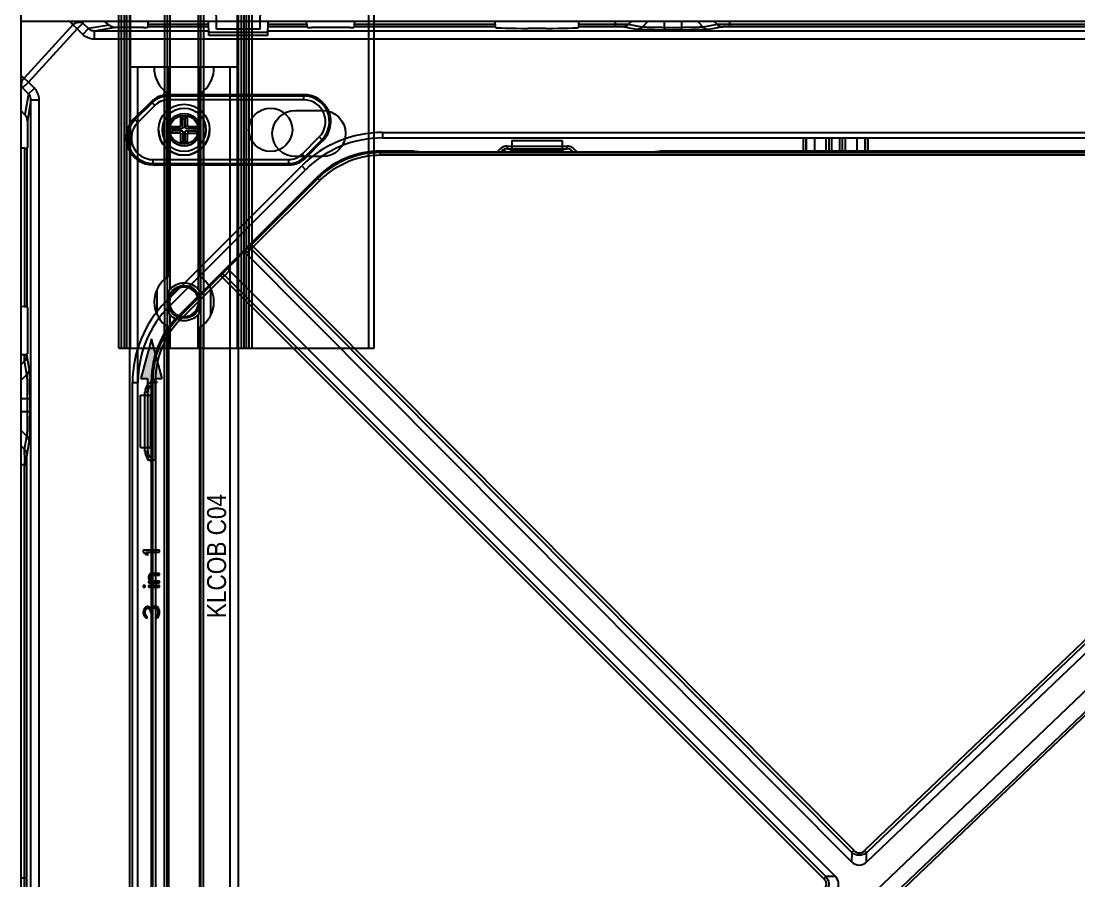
# Model space of a CAD drawing. Header units: millimetres. Extents: x 7531 to 19147, y 2539 to 6525.
# Drawn here: x 14423.5 to 14618.2, y 4604.7 to 4763 of the extents above; entities that cross this region are included whole.
import ezdxf

# ---------------------------------------------------------------- set-up
doc = ezdxf.new("R2010")
doc.units = ezdxf.units.MM
doc.layers.add('02___PRT_ALL_AXES', color=7, linetype='Continuous')
doc.layers.add('1轮廓线', color=7, linetype='Continuous', lineweight=25)
doc.styles.get("Standard").update_dxf_attribs({"font": 'arial.ttf'})

# ---------------------------------------------------------------- blocks, each defined once
blk = doc.blocks.new('DASFASFASEFWE')
at = {"color": 7, "linetype": 'Continuous'}
for p, q in [((-76.28, 3535.07), (-76.28, 3533.19)), ((-76.28, 3535.07), (-67.01, 3535.07)), ((-67.01, 3535.07), (-67.01, 3533.19)), ((-100.52, 3533.07), (-100.52, 3532.31)), ((-95.06, 3533.07), (-100.52, 3533.07)), ((-100.52, 3532.81), (122.71, 3532.81)), ((122.71, 3532.31), (-100.52, 3532.31)), ((-94.21, 3533.01), (-94.26, 3533.03)), ((-93.41, 3532.97), (-77.56, 3532.97)), ((-76.28, 3533.19), (-76.57, 3533.02)), ((-76.28, 3533.19), (-67.01, 3533.19)), ((-67.01, 3533.19), (-66.73, 3533.02)), ((-65.73, 3532.97), (-49.88, 3532.97)), ((-49.06, 3533.01), (-49.06, 3533.03)), ((164.94, 3533.07), (-48.24, 3533.07)), ((122.71, 3532.31), (-11.33, 3404.27)), ((125.91, 3532.88), (-10.95, 3402.14)), ((123.3, 3532.11), (-10.95, 3403.87)), ((129.9, 3529.77), (-12.06, 3394.16)), ((-112.19, 3528.24), (-137.81, 3502.61)), ((-124.25, 3515.81), (-112, 3528.05)), ((-123.9, 3515.45), (-111.65, 3527.7)), ((-111.65, 3527.7), (-112.19, 3528.24)), ((-5.74, 3396.34), (131.83, 3527.76)), ((-5.43, 3396.02), (132.13, 3527.43)), ((-13.27, 3404.29), (-124.25, 3515.81)), ((-128.66, 3511.47), (-125.56, 3514.57)), ((-124.46, 3515.6), (-125.56, 3514.57)), ((-13.71, 3402.18), (-125.56, 3514.57)), ((-125.2, 3514.21), (-124.29, 3515.06)), ((-13.66, 3403.9), (-124.29, 3515.06)), ((-137.63, 3502.43), (-129.9, 3510.16)), ((-129.9, 3510.16), (-18.82, 3399.08)), ((-128.66, 3511.47), (-129.7, 3510.36)), ((-128.3, 3511.11), (-129.16, 3510.2)), ((-129.16, 3510.2), (-18.43, 3399.47)), ((-128.66, 3511.47), (-16.66, 3399.47)), ((-137.28, 3502.07), (-129.54, 3509.8)), ((-137.81, 3502.61), (-137.28, 3502.07)), ((-142.65, 3488.32), (-142.65, 3490.95)), ((-141.88, 3490.95), (-142.65, 3490.95)), ((-142.38, 3285.7), (-142.38, 3490.95)), ((-141.88, 3490.95), (-141.88, 3285.7)), ((-144.65, 3478.52), (-144.65, 3488.13)), ((-144.65, 3488.13), (-142.76, 3488.13)), ((-142.76, 3488.13), (-142.65, 3488.32)), ((-142.76, 3478.52), (-142.76, 3488.13)), ((-144.65, 3478.52), (-142.76, 3478.52)), ((-142.65, 3478.32), (-142.76, 3478.52)), ((-142.65, 3298.32), (-142.65, 3478.32)), ((-13.66, 3403.9), (-13.71, 3402.18)), ((-13.66, 3403.9), (-13.27, 3404.29)), ((-11.33, 3404.27), (-10.95, 3403.87)), ((-10.95, 3402.14), (-10.95, 3403.87)), ((-18.82, 3399.08), (-18.43, 3399.47)), ((-16.66, 3399.47), (-18.43, 3399.47))]:
    blk.add_line(p, q, dxfattribs=at)
for centre, radius, start, end in [((-100.52, 3516.57), 16.5, 90, 135), ((-100.52, 3516.57), 16.24, 90, 135), ((-100.5, 3516.58), 15.73, 98.7741, 112.058), ((-100.54, 3516.61), 15.7, 89.9391, 98.6629), ((-100.53, 3516.61), 15.7, 122.8137, 131.6157), ((-99.71, 3515.67), 16.95, 131.5688, 134.7692), ((-145.84, 3537.4), 31.04, 313.9644, 314.9885), ((-151.48, 3531.78), 31.05, 314.9427, 315.9664), ((-126.15, 3490.95), 16.5, 135, 180), ((-126.15, 3490.95), 16.24, 135, 180), ((-126.15, 3490.95), 15.74, 135, 180), ((-12.31, 3403.61), 2, 225.6781, 312.8736), ((-18.1, 3398.08), 2, 314.5414, 44.1483)]:
    blk.add_arc(centre, radius, start, end, dxfattribs=at)
for centre, start_param, end_param in [((-77.56, 3533.02), -1.570796, -0.087266), ((-65.73, 3533.02), -3.054326, -1.570796)]:
    blk.add_ellipse(centre, major_axis=(1, 0), ratio=0.052408, start_param=start_param, end_param=end_param, dxfattribs=at)
for points, knots in [([(-94.26, 3533.03), (-94.26, 3533.04), (-94.27, 3533.04), (-94.29, 3533.04), (-94.31, 3533.05), (-94.35, 3533.05), (-94.42, 3533.06), (-94.52, 3533.06), (-94.64, 3533.07), (-94.77, 3533.07), (-94.91, 3533.07), (-95.01, 3533.07), (-95.06, 3533.07)], [0, 0, 0, 0, 0.013233, 0.034581, 0.063978, 0.101221, 0.198262, 0.32283, 0.470646, 0.637144, 0.816056, 1, 1, 1, 1]), ([(-93.41, 3532.97), (-93.46, 3532.97), (-93.56, 3532.97), (-93.7, 3532.97), (-93.83, 3532.97), (-93.95, 3532.98), (-94.05, 3532.98), (-94.12, 3532.99), (-94.16, 3532.99), (-94.18, 3533), (-94.2, 3533), (-94.21, 3533), (-94.21, 3533.01)], [0, 0, 0, 0, 0.183944, 0.362856, 0.529354, 0.67717, 0.801738, 0.898779, 0.936022, 0.965419, 0.986767, 1, 1, 1, 1]), ([(-49.08, 3533.01), (-49.09, 3533), (-49.1, 3533), (-49.11, 3533), (-49.14, 3532.99), (-49.18, 3532.99), (-49.25, 3532.98), (-49.35, 3532.98), (-49.46, 3532.97), (-49.59, 3532.97), (-49.73, 3532.97), (-49.83, 3532.97), (-49.88, 3532.97)], [0, 0, 0, 0, 0.013233, 0.034581, 0.063978, 0.101221, 0.198262, 0.32283, 0.470646, 0.637144, 0.816056, 1, 1, 1, 1]), ([(-48.24, 3533.07), (-48.29, 3533.07), (-48.38, 3533.07), (-48.53, 3533.07), (-48.66, 3533.07), (-48.77, 3533.06), (-48.87, 3533.06), (-48.94, 3533.05), (-48.98, 3533.05), (-49.01, 3533.04), (-49.02, 3533.04), (-49.03, 3533.04), (-49.04, 3533.03)], [0, 0, 0, 0, 0.183944, 0.362856, 0.529354, 0.67717, 0.801738, 0.898779, 0.936022, 0.965419, 0.986767, 1, 1, 1, 1]), ([(-109.04, 3529.81), (-108.83, 3529.94), (-108.3, 3530.26), (-107.43, 3530.72), (-106.75, 3531.02), (-106.41, 3531.16)], [0, 0, 0, 0, 0.250016, 0.625009, 1, 1, 1, 1]), ([(-124.25, 3515.81), (-124.27, 3515.79), (-124.34, 3515.72), (-124.41, 3515.65), (-124.46, 3515.6)], [0, 0, 0, 0, 0.266382, 1, 1, 1, 1]), ([(-124.45, 3515.61), (-124.46, 3515.6), (-124.48, 3515.57), (-124.49, 3515.51), (-124.49, 3515.44), (-124.47, 3515.34), (-124.41, 3515.21), (-124.33, 3515.11), (-124.29, 3515.06)], [0, 0, 0, 0, 0.088133, 0.185141, 0.294006, 0.415867, 0.694274, 1, 1, 1, 1]), ([(-129.7, 3510.36), (-129.72, 3510.34), (-129.78, 3510.27), (-129.85, 3510.21), (-129.9, 3510.16)], [0, 0, 0, 0, 0.230584, 1, 1, 1, 1]), ([(-129.7, 3510.36), (-129.68, 3510.38), (-129.62, 3510.4), (-129.53, 3510.4), (-129.46, 3510.39), (-129.38, 3510.35), (-129.27, 3510.3), (-129.2, 3510.24), (-129.16, 3510.2)], [0, 0, 0, 0, 0.178318, 0.288924, 0.414114, 0.553562, 0.702575, 1, 1, 1, 1]), ([(-10.95, 3403.87), (-11.04, 3403.8), (-11.25, 3403.66), (-11.59, 3403.51), (-11.94, 3403.41), (-12.31, 3403.39), (-12.68, 3403.42), (-13.03, 3403.53), (-13.37, 3403.69), (-13.57, 3403.83), (-13.66, 3403.9)], [0, 0, 0, 0, 0.124642, 0.249822, 0.374754, 0.499929, 0.625324, 0.750512, 0.875528, 1, 1, 1, 1]), ([(-13.27, 3404.29), (-13.21, 3404.23), (-13.07, 3404.11), (-12.76, 3403.9), (-12.4, 3403.8), (-12.03, 3403.85), (-11.68, 3403.97), (-11.46, 3404.14), (-11.33, 3404.27)], [0, 0, 0, 0, 0.125159, 0.250372, 0.499699, 0.624886, 0.750502, 1, 1, 1, 1]), ([(-18.84, 3397.09), (-18.7, 3397.22), (-18.46, 3397.52), (-18.32, 3397.99), (-18.37, 3398.36), (-18.5, 3398.72), (-18.68, 3398.94), (-18.82, 3399.08)], [0, 0, 0, 0, 0.24974, 0.49918, 0.62445, 0.750299, 1, 1, 1, 1]), ([(-18.43, 3399.47), (-18.27, 3399.27), (-18.08, 3398.94), (-17.94, 3398.45), (-17.91, 3398.08), (-17.95, 3397.7), (-18.1, 3397.22), (-18.3, 3396.89), (-18.46, 3396.69)], [0, 0, 0, 0, 0.249436, 0.374674, 0.499993, 0.625311, 0.75055, 1, 1, 1, 1])]:
    blk.add_open_spline(points, degree=3, knots=knots, dxfattribs=at)
blk = doc.blocks.new('32332232')
at = {"color": 7, "linetype": 'Continuous'}
for p, q in [((3526.86, 1655.2), (3526.86, 1992.7)), ((3526.86, 1992.7), (4126.86, 1992.7)), ((3536.39, 1992), (3535.83, 1992.7)), ((3538.22, 1992.34), (3537.94, 1992.7)), ((3542.33, 1992.58), (3542.21, 1992.7)), ((3543.06, 1991.98), (3542.33, 1992.58)), ((3550.26, 1992.09), (3550.28, 1992.7)), ((3561.42, 1990.06), (3561.36, 1992.7)), ((3572.29, 1990.06), (3572.36, 1992.7)), ((3579.45, 1992.09), (3579.43, 1992.7)), ((3588.26, 1992.09), (3588.28, 1992.7)), ((3614.15, 1992.09), (3614.14, 1992.7)), ((3629.56, 1992.09), (3629.57, 1992.7)), ((3636.34, 1991.65), (3636.34, 1992.7)), ((3638.67, 1992.06), (3639.29, 1992.7)), ((3642.3, 1992.7), (3641.23, 1991.62)), ((3645.25, 1992.7), (3645.25, 1991.06)), ((3648.46, 1992.7), (3648.46, 1991.06)), ((3651.41, 1992.7), (3652.48, 1991.62)), ((3655.04, 1992.06), (3654.42, 1992.7)), ((3657.37, 1991.65), (3657.37, 1992.7)), ((3536.39, 1992), (3527.41, 1982.18)), ((3537.17, 1991.28), (3528.19, 1981.46)), ((3537.17, 1991.28), (3536.39, 1992)), ((3537.17, 1991.28), (3538.22, 1992.34)), ((3538.21, 1990.25), (3537.17, 1991.28)), ((3538.21, 1990.25), (3539.26, 1991.32)), ((3539.26, 1991.32), (3538.22, 1992.34)), ((3543.06, 1991.98), (3539.26, 1991.32)), ((3544.17, 1991.55), (3540.35, 1990.88)), ((3540.35, 1989.38), (3540.35, 1990.88)), ((3561.4, 1990.88), (3540.35, 1990.88)), ((3548.35, 1991.55), (3544.17, 1991.55)), ((3549.38, 1991.53), (3548.36, 1991.55)), ((3549.38, 1991.53), (3550.11, 1991.53)), ((3550.23, 1991.65), (3550.11, 1991.53)), ((3561.38, 1991.65), (3550.23, 1991.65)), ((3561.37, 1992.09), (3550.26, 1992.09)), ((3561.41, 1990.68), (3572.3, 1990.68)), ((3824.55, 1990.88), (3572.31, 1990.88)), ((3579.48, 1991.65), (3572.33, 1991.65)), ((3579.45, 1992.09), (3572.34, 1992.09)), ((3579.61, 1991.53), (3579.48, 1991.65)), ((3579.61, 1991.53), (3580.33, 1991.53)), ((3581.36, 1991.55), (3580.33, 1991.53)), ((3586.35, 1991.55), (3581.36, 1991.55)), ((3587.38, 1991.53), (3586.36, 1991.55)), ((3587.38, 1991.53), (3588.11, 1991.53)), ((3588.23, 1991.65), (3588.11, 1991.53)), ((3614.17, 1991.65), (3588.23, 1991.65)), ((3614.15, 1992.09), (3588.26, 1992.09)), ((3614.17, 1991.65), (3614.25, 1991.52)), ((3623.46, 1991.37), (3620.25, 1991.37)), ((3629.54, 1991.65), (3629.46, 1991.52)), ((3636.34, 1991.65), (3629.54, 1991.65)), ((3636.34, 1992.09), (3629.56, 1992.09)), ((3637.68, 1992.09), (3636.34, 1992.09)), ((3640.19, 1991.18), (3637.62, 1991.63)), ((3638.5, 1992.07), (3638.02, 1992.08)), ((3638.67, 1992.06), (3638.5, 1992.07)), ((3641.23, 1991.62), (3638.67, 1992.06)), ((3648.46, 1991.5), (3645.25, 1991.5)), ((3648.46, 1991.06), (3645.25, 1991.06)), ((3655.04, 1992.06), (3652.48, 1991.62)), ((3656.09, 1991.63), (3653.52, 1991.18)), ((3803.45, 1992.09), (3657.37, 1992.09)), ((3803.48, 1991.65), (3657.37, 1991.65)), ((3824.55, 1989.38), (3540.35, 1989.38)), ((3572.29, 1990.06), (3561.42, 1990.06)), ((3527.41, 1982.18), (3526.86, 1982.62)), ((3527.13, 1980.42), (3528.19, 1981.46)), ((3528.19, 1981.46), (3527.41, 1982.18)), ((3529.3, 1980.34), (3528.19, 1981.46)), ((3527.13, 1980.42), (3526.86, 1980.63)), ((3528.24, 1979.29), (3527.13, 1980.42)), ((3528.24, 1979.29), (3527.56, 1975.45)), ((3528.24, 1979.29), (3529.3, 1980.34)), ((3553.94, 1978.2), (3553.94, 1979.16)), ((3578.92, 1979.16), (3553.94, 1979.16)), ((3578.92, 1978.2), (3578.92, 1979.16)), ((3528.67, 1978.2), (3528, 1974.38)), ((3528.67, 1825.92), (3528.67, 1978.2)), ((3528.67, 1978.2), (3530.17, 1978.2)), ((3530.17, 1825.92), (3530.17, 1978.2)), ((3550.78, 1977.86), (3547.64, 1974.71)), ((3550.96, 1977.67), (3547.82, 1974.53)), ((3551.47, 1977.17), (3548.32, 1974.03)), ((3551.47, 1977.17), (3550.78, 1977.86)), ((3578.92, 1978.91), (3553.94, 1978.91)), ((3578.92, 1978.2), (3553.94, 1978.2)), ((3527.56, 1975.45), (3526.86, 1976.17)), ((3528, 1974.38), (3528, 1971.2)), ((3548.32, 1974.03), (3547.64, 1974.71)), ((3528, 1971.2), (3528.03, 1970.17)), ((3578.6, 1968.22), (3581.75, 1971.37)), ((3582.43, 1970.69), (3581.75, 1971.37)), ((3593.4, 1972.2), (3593.4, 1971.2)), ((3593.4, 1972.2), (4060.31, 1972.2)), ((3593.4, 1971.2), (4060.31, 1971.2)), ((3670.87, 1971.2), (3670.87, 1968.54)), ((3671.37, 1971.2), (3671.37, 1968.54)), ((3671.46, 1968.54), (3671.46, 1971.2)), ((3672.96, 1971.2), (3672.96, 1968.54)), ((3675.04, 1971.2), (3675.04, 1968.54)), ((3675.59, 1971.2), (3675.59, 1968.54)), ((3676.09, 1971.2), (3676.09, 1968.54)), ((3677.62, 1968.54), (3677.62, 1971.2)), ((3678.12, 1968.54), (3678.12, 1971.2)), ((3678.68, 1968.54), (3678.68, 1971.2)), ((3680.75, 1971.2), (3680.75, 1968.54)), ((3682.25, 1971.2), (3682.25, 1968.54)), ((3682.34, 1968.54), (3682.34, 1971.2)), ((3682.84, 1968.54), (3682.84, 1971.2)), ((3527.46, 1969.29), (3526.86, 1969.28)), ((3527.46, 1969.29), (3527.46, 1940.1)), ((3528.03, 1969.45), (3527.9, 1969.32)), ((3527.9, 1969.32), (3527.9, 1940.07)), ((3528.03, 1970.17), (3528.03, 1969.45)), ((3579.11, 1967.72), (3582.25, 1970.87)), ((3579.29, 1967.54), (3582.43, 1970.69)), ((3616.36, 1969.69), (3616.36, 1969.2)), ((3616.36, 1969.69), (3627.36, 1969.69)), ((3616.36, 1969.2), (3627.36, 1969.2)), ((3627.36, 1969.69), (3627.36, 1969.2)), ((3579.29, 1967.54), (3578.6, 1968.22)), ((3616.03, 1968.75), (3615.29, 1968.75)), ((3616.03, 1968.75), (3616.03, 1968.54)), ((3551.15, 1966.23), (3551.15, 1967.2)), ((3551.15, 1967.2), (3576.13, 1967.2)), ((3551.15, 1966.49), (3576.13, 1966.49)), ((3551.15, 1966.23), (3576.13, 1966.23)), ((3553.51, 1941), (3578.55, 1966.05)), ((3554.21, 1940.3), (3579.25, 1965.34)), ((3576.13, 1966.23), (3576.13, 1967.2)), ((3578.55, 1966.05), (3579.25, 1965.34)), ((3527.46, 1940.1), (3526.86, 1940.12)), ((3527.9, 1940.07), (3528.03, 1939.95)), ((3553.51, 1941), (3554.21, 1940.3)), ((3528.03, 1939.22), (3528, 1938.2)), ((3528, 1938.2), (3528, 1933.2)), ((3528.03, 1939.95), (3528.03, 1939.22)), ((3528, 1933.2), (3528.03, 1932.17)), ((3526.86, 1931.29), (3527.47, 1931.3)), ((3528.03, 1931.45), (3527.92, 1931.34)), ((3528.36, 1928.68), (3527.94, 1931.12)), ((3528.03, 1932.17), (3528.03, 1931.45)), ((3527.5, 1930.07), (3526.86, 1929.44)), ((3527.5, 1930.07), (3527.49, 1930.22)), ((3527.93, 1927.63), (3527.5, 1930.07)), ((3526.86, 1926.58), (3527.93, 1927.63)), ((3547.36, 1721.74), (3547.36, 1926.16)), ((3547.36, 1926.16), (3548.36, 1926.16)), ((3548.36, 1721.74), (3548.36, 1926.16)), ((3549.66, 1913.45), (3549.66, 1924.45)), ((3549.66, 1924.45), (3550.16, 1924.45)), ((3550.16, 1913.45), (3550.16, 1924.45)), ((3551.97, 1926.16), (3550.86, 1926.16)), ((3528.49, 1923.13), (3526.86, 1923.13)), ((3528.05, 1920.76), (3528.05, 1923.13)), ((3528.49, 1920.76), (3528.49, 1923.13)), ((3528.49, 1920.76), (3526.86, 1920.76)), ((3526.86, 1917.32), (3527.93, 1916.26)), ((3527.5, 1913.82), (3527.93, 1916.26)), ((3527.94, 1912.78), (3528.36, 1915.22)), ((3527.5, 1913.82), (3526.86, 1914.46)), ((3549.66, 1913.45), (3550.16, 1913.45)), ((3527.9, 1911.01), (3526.86, 1911.01)), ((3527.46, 1834.88), (3527.46, 1911.01)), ((3527.9, 1834.88), (3527.9, 1911.01)), ((3527.9, 1834.88), (3526.86, 1834.88)), ((3527.47, 1833.22), (3527.46, 1834.88)), ((3562.86, 1653.7), (3562.77, 1658.51)), ((3570.86, 1653.7), (3570.94, 1658.51)), ((3570.86, 1653.7), (3562.86, 1653.7))]:
    blk.add_line(p, q, dxfattribs=at)
at = {"color": 6, "linetype": 'Continuous'}
for radius in [4, 3, 2.63]:
    blk.add_circle((3556.86, 1972.7), radius, dxfattribs=at)
at = {"color": 7, "linetype": 'Continuous'}
blk.add_circle((3572.8, 1972.7), 4, dxfattribs=at)
for centre, radius, start, end in [((3537.83, 1990.45), 2.12, 127.8496, 132.9341), ((3636.99, 1922.69), 69.4, 89.1517, 89.4306), ((3637.6, 1993.12), 1.5, 305.2639, 310.202), ((3637.61, 1993.12), 1.49, 310.1986, 315.1715), ((3656.1, 1993.12), 1.49, 224.8285, 229.8014), ((3656.11, 1993.12), 1.5, 229.798, 234.7361), ((3656.8, 1915.83), 76.26, 90.5915, 90.7607), ((3657.21, 1872.74), 119.35, 90.2589, 90.5754), ((3657.36, 1839.32), 152.77, 89.997, 90.261), ((3529, 1980.82), 2.1, 139.6253, 146.1693), ((3553.94, 1974.7), 4.47, 90, 135), ((3578.92, 1974.2), 4.97, 315, 90), ((3553.94, 1974.7), 4.21, 90, 135), ((3553.94, 1974.7), 3.5, 90, 135), ((3578.92, 1974.2), 4.71, 315, 90), ((3578.92, 1974.2), 4, 315, 90), ((3551.15, 1971.2), 4.97, 135, 270), ((3551.15, 1971.2), 4.71, 135, 270), ((3551.15, 1971.2), 4, 135, 270), ((3593.4, 1951.2), 21, 90, 135), ((3593.4, 1951.2), 20, 90, 135), ((3616.36, 1967.7), 1.99, 90, 154.9348), ((3616.36, 1967.7), 1.5, 90, 145.7348), ((3627.36, 1967.7), 1.99, 25.0651, 90), ((3627.36, 1967.7), 1.5, 34.2651, 90), ((3576.13, 1970.7), 3.5, 270, 315), ((3576.13, 1970.7), 4.21, 270, 315), ((3576.13, 1970.7), 4.47, 270, 315), ((3568.36, 1926.16), 21, 135, 180), ((3568.36, 1926.16), 20, 135, 180), ((3527.1, 1943.44), 12.14, 271.7301, 272.4354), ((3614.65, 1932.27), 87.19, 180.6343, 180.7935), ((3526.46, 1931.12), 1.47, 339.7115, 344.7298), ((3526.46, 1931.12), 1.48, 344.7516, 359.7286), ((3526.45, 1931.13), 1.49, 314.8285, 319.8014), ((3551.66, 1924.45), 1.99, 113.5785, 180), ((3551.66, 1924.45), 1.5, 122.2987, 180), ((3615.21, 1911.62), 87.74, 179.2064, 179.3606), ((3551.66, 1913.45), 1.99, 180, 247.4975), ((3551.66, 1913.45), 1.5, 180, 239.9978), ((3658.39, 1911.18), 130.93, 179.379, 179.731), ((3690.99, 1911.02), 163.53, 179.7284, 180.0026)]:
    blk.add_arc(centre, radius, start, end, dxfattribs=at)
for centre, major_axis, ratio, start_param, end_param in [((3544.32, 1993.08), (1.77, 0.18), 0.842575, -2.439867, -2.227501), ((3544.18, 1993.05), (1.49, 0.26), 0.988643, 3.968491, 4.537312), ((3550.23, 1993.15), (0, 1.5), 0.026186, 3.167773, 3.926991), ((3579.48, 1993.15), (0, 1.5), 0.026186, 2.356194, 3.115413), ((3588.23, 1993.15), (0, 1.5), 0.026186, 3.167773, 3.926991), ((3614.17, 1993.15), (0, 1.5), 0.017455, 2.356194, 3.115413), ((3620.25, 1991.53), (6, 0), 0.026186, -3.124139, -1.570796), ((3623.46, 1991.53), (6, 0), 0.026186, -1.570796, -0.017453), ((3629.54, 1993.15), (0, 1.5), 0.017455, 3.167773, 3.926991), ((3526.5, 1974.37), (0.26, 1.49), 0.988643, -1.395719, -0.614533), ((3526.4, 1969.32), (1.5, 0), 0.026186, 5.497787, 6.257005), ((3526.4, 1940.07), (1.5, 0), 0.026186, 6.309365, 7.068583)]:
    blk.add_ellipse(centre, major_axis=major_axis, ratio=ratio, start_param=start_param, end_param=end_param, dxfattribs=at)
for points, knots in [([(3536.53, 1992.12), (3536.61, 1992.18), (3536.9, 1992.38), (3537.25, 1992.5), (3537.52, 1992.52)], [0, 0, 0, 0, 0.263064, 1, 1, 1, 1]), ([(3537.52, 1992.52), (3537.57, 1992.53), (3537.77, 1992.53), (3537.97, 1992.48), (3538.1, 1992.42)], [0, 0, 0, 0, 0.267986, 1, 1, 1, 1]), ([(3540.35, 1990.88), (3540.05, 1990.88), (3539.64, 1991), (3539.33, 1991.25), (3539.26, 1991.32)], [0, 0, 0, 0, 0.746977, 1, 1, 1, 1]), ([(3637.62, 1991.63), (3637.58, 1991.63), (3637.43, 1991.64), (3637, 1991.65), (3636.62, 1991.65), (3636.34, 1991.65)], [0, 0, 0, 0, 0.114769, 0.339939, 1, 1, 1, 1]), ([(3645.25, 1991.06), (3644.66, 1991.06), (3643.54, 1991.07), (3642.05, 1991.09), (3640.96, 1991.13), (3640.38, 1991.14), (3640.19, 1991.18)], [0, 0, 0, 0, 0.351849, 0.659801, 0.88516, 1, 1, 1, 1]), ([(3645.25, 1991.5), (3644.78, 1991.5), (3643.89, 1991.51), (3642.7, 1991.52), (3641.84, 1991.57), (3641.38, 1991.58), (3641.23, 1991.62)], [0, 0, 0, 0, 0.353016, 0.661577, 0.886579, 1, 1, 1, 1]), ([(3652.48, 1991.62), (3652.33, 1991.58), (3651.87, 1991.57), (3651.01, 1991.52), (3649.82, 1991.51), (3648.93, 1991.5), (3648.46, 1991.5)], [0, 0, 0, 0, 0.113669, 0.338816, 0.647221, 1, 1, 1, 1]), ([(3653.52, 1991.18), (3653.33, 1991.14), (3652.75, 1991.13), (3651.66, 1991.09), (3650.17, 1991.07), (3649.05, 1991.06), (3648.46, 1991.06)], [0, 0, 0, 0, 0.115088, 0.340589, 0.648385, 1, 1, 1, 1]), ([(3655.78, 1992.08), (3655.69, 1992.08), (3655.45, 1992.08), (3655.2, 1992.08), (3655.04, 1992.06)], [0, 0, 0, 0, 0.363394, 1, 1, 1, 1]), ([(3657.37, 1991.65), (3657.09, 1991.65), (3656.71, 1991.65), (3656.28, 1991.64), (3656.13, 1991.63), (3656.09, 1991.63)], [0, 0, 0, 0, 0.659412, 0.884919, 1, 1, 1, 1]), ([(3540.35, 1989.38), (3539.96, 1989.38), (3539.17, 1989.54), (3538.49, 1989.98), (3538.21, 1990.25)], [0, 0, 0, 0, 0.499971, 1, 1, 1, 1]), ([(3527.13, 1980.42), (3527.1, 1980.45), (3527, 1980.61), (3526.95, 1980.79), (3526.94, 1980.93)], [0, 0, 0, 0, 0.236778, 1, 1, 1, 1]), ([(3526.98, 1981.35), (3526.99, 1981.41), (3527.06, 1981.63), (3527.16, 1981.84), (3527.26, 1981.99)], [0, 0, 0, 0, 0.241675, 1, 1, 1, 1]), ([(3528.67, 1978.2), (3528.67, 1978.5), (3528.55, 1978.91), (3528.31, 1979.22), (3528.24, 1979.29)], [0, 0, 0, 0, 0.74701, 1, 1, 1, 1]), ([(3530.17, 1978.2), (3530.17, 1978.6), (3530.02, 1979.39), (3529.57, 1980.06), (3529.3, 1980.34)], [0, 0, 0, 0, 0.499854, 1, 1, 1, 1]), ([(3527.49, 1930.22), (3527.49, 1930.27), (3527.48, 1930.55), (3527.47, 1930.83), (3527.47, 1931.06)], [0, 0, 0, 0, 0.179335, 1, 1, 1, 1]), ([(3527.62, 1931.31), (3527.69, 1931.31), (3527.79, 1931.33), (3527.9, 1931.33), (3527.92, 1931.34)], [0, 0, 0, 0, 0.76383, 1, 1, 1, 1]), ([(3527.94, 1931.12), (3527.94, 1931.13), (3527.93, 1931.2), (3527.92, 1931.28), (3527.92, 1931.34)], [0, 0, 0, 0, 0.147979, 1, 1, 1, 1]), ([(3528.49, 1923.13), (3528.49, 1923.78), (3528.48, 1925), (3528.46, 1926.64), (3528.42, 1927.84), (3528.4, 1928.47), (3528.36, 1928.68)], [0, 0, 0, 0, 0.352213, 0.660074, 0.885264, 1, 1, 1, 1]), ([(3528.05, 1923.13), (3528.05, 1923.66), (3528.05, 1924.65), (3528.02, 1925.99), (3527.99, 1926.89), (3527.96, 1927.4), (3527.94, 1927.57), (3527.93, 1927.63)], [0, 0, 0, 0, 0.353243, 0.661632, 0.886489, 0.958343, 1, 1, 1, 1]), ([(3527.93, 1916.26), (3527.94, 1916.32), (3527.96, 1916.49), (3527.99, 1917), (3528.02, 1917.91), (3528.05, 1919.24), (3528.05, 1920.23), (3528.05, 1920.76)], [0, 0, 0, 0, 0.041776, 0.113815, 0.339027, 0.647412, 1, 1, 1, 1]), ([(3528.36, 1915.22), (3528.4, 1915.43), (3528.42, 1916.06), (3528.46, 1917.26), (3528.48, 1918.89), (3528.49, 1920.11), (3528.49, 1920.76)], [0, 0, 0, 0, 0.115041, 0.340581, 0.648437, 1, 1, 1, 1]), ([(3527.47, 1912.83), (3527.47, 1913.05), (3527.48, 1913.38), (3527.49, 1913.71), (3527.5, 1913.82)], [0, 0, 0, 0, 0.659247, 1, 1, 1, 1]), ([(3527.9, 1911.01), (3527.9, 1911.4), (3527.9, 1911.92), (3527.92, 1912.51), (3527.93, 1912.71), (3527.94, 1912.78)], [0, 0, 0, 0, 0.659779, 0.885093, 1, 1, 1, 1]), ([(3527.94, 1833.12), (3527.93, 1833.18), (3527.92, 1833.38), (3527.9, 1833.97), (3527.9, 1834.49), (3527.9, 1834.88)], [0, 0, 0, 0, 0.114901, 0.340306, 1, 1, 1, 1])]:
    blk.add_open_spline(points, degree=3, knots=knots, dxfattribs=at)
for points in [[(3538.1, 1992.42), (3538.14, 1992.39), (3538.18, 1992.37), (3538.22, 1992.34)], [(3638.47, 1991.9), (3638.23, 1991.73), (3637.92, 1991.63), (3637.62, 1991.63)], [(3641.23, 1991.62), (3640.97, 1991.35), (3640.57, 1991.18), (3640.19, 1991.18)], [(3652.48, 1991.62), (3652.74, 1991.35), (3653.14, 1991.18), (3653.52, 1991.18)], [(3655.24, 1991.9), (3655.48, 1991.73), (3655.79, 1991.63), (3656.09, 1991.63)], [(3526.94, 1980.93), (3526.93, 1981.07), (3526.95, 1981.22), (3526.98, 1981.35)], [(3527.85, 1930.61), (3527.79, 1930.45), (3527.7, 1930.3), (3527.59, 1930.17)], [(3528.36, 1928.68), (3528.36, 1928.3), (3528.19, 1927.9), (3527.93, 1927.63)], [(3528.36, 1915.22), (3528.36, 1915.6), (3528.19, 1916), (3527.93, 1916.26)], [(3527.94, 1912.78), (3527.94, 1913.16), (3527.77, 1913.56), (3527.5, 1913.82)]]:
    blk.add_open_spline(points, degree=3, dxfattribs=at)
blk.add_blockref('DASFASFASEFWE', (3693.5, -1564.32))
blk = doc.blocks.new('*U163')
blk.add_blockref('32332232', (-3826.86, -1827.7))
blk = doc.blocks.new('*U164')
at = {"color": 0, "linetype": 'ByBlock', "lineweight": -2, "transparency": 16777216}
for p in [(0, 1012.5), (0, 675)]:
    blk.add_blockref('*U163', p, dxfattribs=at)
blk = doc.blocks.new('ERTFHGJ')
at = {"color": 40, "linetype": 'Continuous', "true_color": 0xf8d731}
for p, q in [((8878.46, 3617.77), (8878.46, 3696.77)), ((8925.46, 3696.77), (8878.46, 3696.77)), ((8879.46, 3617.77), (8879.46, 3696.77)), ((8900.96, 3696.77), (8900.96, 3617.77)), ((8901.46, 3617.77), (8901.46, 3696.77)), ((8901.96, 3617.77), (8901.96, 3696.77)), ((8902.4, 3617.77), (8902.4, 3696.77)), ((8902.87, 3617.77), (8902.87, 3696.77)), ((8903.46, 3617.77), (8903.46, 3696.77)), ((8903.54, 3696.77), (8903.54, 3617.77)), ((8903.6, 3617.77), (8903.6, 3696.77)), ((8909.88, 3696.77), (8909.88, 3617.77)), ((8910.38, 3617.77), (8910.38, 3696.77)), ((8910.88, 3690.64), (8910.88, 3696.77)), ((8916.03, 3690.64), (8916.03, 3696.77)), ((8916.53, 3617.77), (8916.53, 3696.77)), ((8917.03, 3617.77), (8917.03, 3696.77)), ((8923.31, 3617.77), (8923.31, 3696.77)), ((8923.38, 3696.77), (8923.38, 3617.77)), ((8923.46, 3617.77), (8923.46, 3696.77)), ((8924.04, 3696.77), (8924.04, 3617.77)), ((8924.51, 3696.77), (8924.51, 3617.77)), ((8924.96, 3617.77), (8924.96, 3696.77)), ((8925.46, 3617.77), (8925.46, 3696.77)), ((8910.88, 3685.9), (8910.88, 3628.64)), ((8916.03, 3628.64), (8916.03, 3685.9)), ((8892.96, 3661.52), (8887.96, 3661.52)), ((8887.96, 3653.02), (8892.96, 3653.02)), ((8910.88, 3617.77), (8910.88, 3623.9)), ((8916.03, 3617.77), (8916.03, 3623.9)), ((8925.46, 3617.77), (8878.46, 3617.77))]:
    blk.add_line(p, q, dxfattribs=at)
for centre in [(8913.46, 3688.27), (8913.46, 3626.27)]:
    blk.add_circle(centre, 2.7, dxfattribs=at)
for centre, radius, start, end in [((8913.46, 3688.27), 3.5, 42.6324, 137.3676), ((8913.46, 3688.27), 3.5, 222.6324, 317.3676), ((8887.96, 3657.27), 4.25, 90, 270), ((8892.96, 3657.27), 4.25, 270, 90), ((8913.46, 3626.27), 3.5, 42.6324, 137.3676), ((8913.46, 3626.27), 3.5, 222.6324, 317.3676)]:
    blk.add_arc(centre, radius, start, end, dxfattribs=at)
for points, knots in [([(8910.39, 3688.27), (8910.39, 3688.38), (8910.39, 3688.58), (8910.4, 3688.89), (8910.41, 3689.2), (8910.45, 3689.51), (8910.5, 3689.81), (8910.57, 3690.05), (8910.64, 3690.24), (8910.7, 3690.38), (8910.78, 3690.52), (8910.85, 3690.6), (8910.88, 3690.64)], [0, 0, 0, 0, 0.127092, 0.253318, 0.378322, 0.502266, 0.625619, 0.749056, 0.811111, 0.873552, 0.936512, 1, 1, 1, 1]), ([(8916.03, 3690.64), (8916.07, 3690.6), (8916.13, 3690.52), (8916.21, 3690.38), (8916.27, 3690.24), (8916.35, 3690.05), (8916.41, 3689.81), (8916.47, 3689.51), (8916.5, 3689.2), (8916.52, 3688.89), (8916.53, 3688.58), (8916.53, 3688.37), (8916.53, 3688.27)], [0, 0, 0, 0, 0.063487, 0.126447, 0.188887, 0.250942, 0.37438, 0.497732, 0.621676, 0.746681, 0.872907, 1, 1, 1, 1]), ([(8910.88, 3685.9), (8910.85, 3685.94), (8910.78, 3686.02), (8910.7, 3686.16), (8910.64, 3686.3), (8910.57, 3686.49), (8910.5, 3686.73), (8910.45, 3687.03), (8910.41, 3687.34), (8910.4, 3687.65), (8910.39, 3687.96), (8910.39, 3688.17), (8910.39, 3688.27)], [0, 0, 0, 0, 0.063495, 0.126469, 0.188905, 0.250963, 0.374396, 0.497744, 0.621683, 0.746682, 0.87291, 1, 1, 1, 1]), ([(8916.53, 3688.27), (8916.53, 3688.17), (8916.53, 3687.96), (8916.52, 3687.65), (8916.5, 3687.34), (8916.47, 3687.03), (8916.41, 3686.73), (8916.35, 3686.49), (8916.27, 3686.3), (8916.21, 3686.16), (8916.13, 3686.02), (8916.07, 3685.94), (8916.03, 3685.9)], [0, 0, 0, 0, 0.127092, 0.253319, 0.378323, 0.502267, 0.62562, 0.749057, 0.811112, 0.873553, 0.936512, 1, 1, 1, 1]), ([(8910.39, 3626.27), (8910.39, 3626.38), (8910.39, 3626.58), (8910.4, 3626.89), (8910.41, 3627.2), (8910.45, 3627.51), (8910.5, 3627.81), (8910.57, 3628.05), (8910.64, 3628.24), (8910.7, 3628.38), (8910.78, 3628.52), (8910.85, 3628.6), (8910.88, 3628.64)], [0, 0, 0, 0, 0.127092, 0.253318, 0.378322, 0.502266, 0.625619, 0.749056, 0.811111, 0.873552, 0.936512, 1, 1, 1, 1]), ([(8916.03, 3628.64), (8916.07, 3628.6), (8916.13, 3628.52), (8916.21, 3628.38), (8916.27, 3628.24), (8916.35, 3628.05), (8916.41, 3627.81), (8916.47, 3627.51), (8916.5, 3627.2), (8916.52, 3626.89), (8916.53, 3626.58), (8916.53, 3626.37), (8916.53, 3626.27)], [0, 0, 0, 0, 0.063487, 0.126447, 0.188887, 0.250942, 0.37438, 0.497732, 0.621676, 0.746681, 0.872907, 1, 1, 1, 1]), ([(8910.88, 3623.9), (8910.85, 3623.94), (8910.78, 3624.02), (8910.7, 3624.16), (8910.64, 3624.3), (8910.57, 3624.49), (8910.5, 3624.73), (8910.45, 3625.03), (8910.41, 3625.34), (8910.4, 3625.65), (8910.39, 3625.96), (8910.39, 3626.17), (8910.39, 3626.27)], [0, 0, 0, 0, 0.063495, 0.126469, 0.188905, 0.250963, 0.374396, 0.497744, 0.621683, 0.746682, 0.87291, 1, 1, 1, 1]), ([(8916.53, 3626.27), (8916.53, 3626.17), (8916.53, 3625.96), (8916.52, 3625.65), (8916.5, 3625.34), (8916.47, 3625.03), (8916.41, 3624.73), (8916.35, 3624.49), (8916.27, 3624.3), (8916.21, 3624.16), (8916.13, 3624.02), (8916.07, 3623.94), (8916.03, 3623.9)], [0, 0, 0, 0, 0.127092, 0.253319, 0.378323, 0.502267, 0.62562, 0.749057, 0.811112, 0.873553, 0.936512, 1, 1, 1, 1])]:
    blk.add_open_spline(points, degree=3, knots=knots, dxfattribs=at)
blk = doc.blocks.new('212211221')
at = {"lineweight": 5, "true_color": 0xf26722}
h = blk.add_hatch(color=30, dxfattribs=at)
h.dxf.hatch_style = 1
h.paths.add_polyline_path([(10755.08, 5540.34), (10756.58, 5540.34), (10756.58, 5555.34), (10757.78, 5555.34), (10755.83, 5562.62), (10753.88, 5555.34), (10755.08, 5555.34)])
h = blk.add_hatch(color=30, dxfattribs=at)
h.dxf.hatch_style = 1
h.paths.add_polyline_path([(10754.52, 5513), (10754.4, 5512.75), (10754.33, 5512.31), (10754.33, 5512.18), (10754.4, 5511.75), (10754.52, 5511.5), (10754.78, 5511.25), (10755.04, 5511.18), (10755.04, 5511.5), (10754.84, 5511.62), (10754.72, 5511.81), (10754.65, 5512.12), (10754.65, 5512.37), (10754.72, 5512.68), (10754.84, 5512.87), (10755.04, 5513), (10755.16, 5513), (10755.42, 5512.87), (10755.55, 5512.75), (10755.67, 5512.37), (10755.67, 5512.12), (10755.93, 5512.12), (10755.93, 5512.37), (10755.99, 5512.75), (10756.12, 5512.93), (10756.38, 5513.06), (10756.63, 5513.06), (10756.76, 5513), (10756.89, 5512.87), (10756.95, 5512.75), (10757.01, 5512.43), (10757.01, 5512.06), (10756.95, 5511.75), (10756.89, 5511.62), (10756.76, 5511.5), (10756.63, 5511.43), (10756.63, 5511.12), (10756.82, 5511.18), (10757.01, 5511.31), (10757.14, 5511.5), (10757.27, 5511.75), (10757.33, 5512), (10757.33, 5512.5), (10757.27, 5512.75), (10757.14, 5513), (10757.01, 5513.18), (10756.82, 5513.31), (10756.63, 5513.37), (10756.38, 5513.37), (10756.12, 5513.31), (10755.93, 5513.18), (10755.8, 5512.87), (10755.61, 5513.12), (10755.42, 5513.25), (10755.16, 5513.31), (10755.04, 5513.31), (10754.78, 5513.25)])
h.paths.add_polyline_path([(10754.33, 5517.18), (10754.33, 5516.87), (10754.65, 5516.87), (10754.65, 5517.18)])
h.paths.add_polyline_path([(10755.29, 5517.18), (10755.29, 5516.87), (10757.33, 5516.87), (10757.33, 5517.18)])
h.paths.add_polyline_path([(10755.74, 5518.12), (10755.61, 5518.31), (10755.55, 5518.56), (10755.61, 5518.81), (10755.67, 5518.93), (10755.8, 5519.06), (10756.12, 5519.12), (10757.33, 5519.12), (10757.33, 5519.43), (10756.12, 5519.43), (10755.8, 5519.37), (10755.61, 5519.31), (10755.48, 5519.18), (10755.35, 5519), (10755.29, 5518.81), (10755.29, 5518.56), (10755.35, 5518.31), (10755.48, 5518.12), (10755.61, 5518), (10755.29, 5518), (10755.29, 5517.68), (10757.33, 5517.68), (10757.33, 5518), (10755.87, 5518)])
h.paths.add_polyline_path([(10754.33, 5523.68), (10754.33, 5523.31), (10754.78, 5522.93), (10755.29, 5522.93), (10754.84, 5523.31), (10757.33, 5523.31), (10757.33, 5523.68)])
at = {"color": 30, "linetype": 'Continuous', "true_color": 0xf26722}
for p, q in [((10751.83, 4608.62), (10751.83, 5612.62)), ((10771.83, 5612.62), (10751.83, 5612.62)), ((10753.33, 4608.62), (10753.33, 5612.62)), ((10758.99, 5612.62), (10758.99, 5574.13)), ((10764.67, 5612.62), (10764.67, 5574.13)), ((10770.33, 4608.62), (10770.33, 5612.62)), ((10771.83, 4608.62), (10771.83, 5612.62)), ((10758.23, 4654.08), (10758.23, 5565.26)), ((10758.73, 4654.46), (10758.73, 5564.88)), ((10764.93, 4654.46), (10764.93, 5564.88)), ((10765.43, 4654.08), (10765.43, 5565.26)), ((10755.83, 5562.62), (10753.88, 5555.34)), ((10757.78, 5555.34), (10755.83, 5562.62)), ((10753.88, 5555.34), (10755.08, 5555.34)), ((10755.08, 5555.34), (10755.08, 5540.34)), ((10756.58, 5540.34), (10756.58, 5555.34)), ((10756.58, 5555.34), (10757.78, 5555.34)), ((10755.08, 5540.34), (10756.58, 5540.34)), ((10754.33, 5523.68), (10754.33, 5523.31)), ((10757.33, 5523.68), (10754.33, 5523.68)), ((10754.33, 5523.31), (10754.78, 5522.93)), ((10754.78, 5522.93), (10755.29, 5522.93)), ((10755.29, 5522.93), (10754.84, 5523.31)), ((10754.84, 5523.31), (10757.33, 5523.31)), ((10757.33, 5523.31), (10757.33, 5523.68)), ((10755.35, 5519), (10755.29, 5518.81)), ((10755.29, 5518.81), (10755.29, 5518.56)), ((10755.29, 5518.56), (10755.35, 5518.31)), ((10755.48, 5519.18), (10755.35, 5519)), ((10755.35, 5518.31), (10755.48, 5518.12)), ((10755.61, 5519.31), (10755.48, 5519.18)), ((10755.48, 5518.12), (10755.61, 5518)), ((10755.55, 5518.56), (10755.61, 5518.81)), ((10755.61, 5518.31), (10755.55, 5518.56)), ((10755.8, 5519.37), (10755.61, 5519.31)), ((10755.61, 5518.81), (10755.67, 5518.93)), ((10755.74, 5518.12), (10755.61, 5518.31)), ((10755.67, 5518.93), (10755.8, 5519.06)), ((10755.87, 5518), (10755.74, 5518.12)), ((10756.12, 5519.43), (10755.8, 5519.37)), ((10755.8, 5519.06), (10756.12, 5519.12)), ((10757.33, 5519.43), (10756.12, 5519.43)), ((10756.12, 5519.12), (10757.33, 5519.12)), ((10757.33, 5519.12), (10757.33, 5519.43)), ((10754.33, 5517.18), (10754.33, 5516.87)), ((10754.65, 5517.18), (10754.33, 5517.18)), ((10754.33, 5516.87), (10754.65, 5516.87)), ((10754.65, 5516.87), (10754.65, 5517.18)), ((10755.29, 5518), (10755.29, 5517.68)), ((10755.61, 5518), (10755.29, 5518)), ((10755.29, 5517.68), (10757.33, 5517.68)), ((10755.29, 5517.18), (10755.29, 5516.87)), ((10757.33, 5517.18), (10755.29, 5517.18)), ((10755.29, 5516.87), (10757.33, 5516.87)), ((10757.33, 5518), (10755.87, 5518)), ((10757.33, 5517.68), (10757.33, 5518)), ((10757.33, 5516.87), (10757.33, 5517.18)), ((10754.4, 5512.75), (10754.33, 5512.31)), ((10754.33, 5512.31), (10754.33, 5512.18)), ((10754.33, 5512.18), (10754.4, 5511.75)), ((10754.52, 5513), (10754.4, 5512.75)), ((10754.78, 5513.25), (10754.52, 5513)), ((10754.65, 5512.37), (10754.72, 5512.68)), ((10754.65, 5512.12), (10754.65, 5512.37)), ((10754.72, 5512.68), (10754.84, 5512.87)), ((10755.04, 5513.31), (10754.78, 5513.25)), ((10754.84, 5512.87), (10755.04, 5513)), ((10755.16, 5513.31), (10755.04, 5513.31)), ((10755.04, 5513), (10755.16, 5513)), ((10755.42, 5513.25), (10755.16, 5513.31)), ((10755.16, 5513), (10755.42, 5512.87)), ((10755.61, 5513.12), (10755.42, 5513.25)), ((10755.42, 5512.87), (10755.55, 5512.75)), ((10755.55, 5512.75), (10755.67, 5512.37)), ((10755.8, 5512.87), (10755.61, 5513.12)), ((10755.67, 5512.37), (10755.67, 5512.12)), ((10755.93, 5513.18), (10755.8, 5512.87)), ((10756.12, 5513.31), (10755.93, 5513.18)), ((10755.93, 5512.37), (10755.99, 5512.75)), ((10755.93, 5512.12), (10755.93, 5512.37)), ((10755.99, 5512.75), (10756.12, 5512.93)), ((10756.38, 5513.37), (10756.12, 5513.31)), ((10756.12, 5512.93), (10756.38, 5513.06)), ((10756.63, 5513.37), (10756.38, 5513.37)), ((10756.38, 5513.06), (10756.63, 5513.06)), ((10756.82, 5513.31), (10756.63, 5513.37)), ((10756.63, 5513.06), (10756.76, 5513)), ((10756.76, 5513), (10756.89, 5512.87)), ((10757.01, 5513.18), (10756.82, 5513.31)), ((10756.89, 5512.87), (10756.95, 5512.75)), ((10756.95, 5512.75), (10757.01, 5512.43)), ((10757.14, 5513), (10757.01, 5513.18)), ((10757.01, 5512.43), (10757.01, 5512.06)), ((10757.27, 5512.75), (10757.14, 5513)), ((10757.33, 5512.5), (10757.27, 5512.75)), ((10757.33, 5512), (10757.33, 5512.5)), ((10754.4, 5511.75), (10754.52, 5511.5)), ((10754.52, 5511.5), (10754.78, 5511.25)), ((10754.72, 5511.81), (10754.65, 5512.12)), ((10754.84, 5511.62), (10754.72, 5511.81)), ((10754.78, 5511.25), (10755.04, 5511.18)), ((10755.04, 5511.5), (10754.84, 5511.62)), ((10755.04, 5511.18), (10755.04, 5511.5)), ((10755.67, 5512.12), (10755.93, 5512.12)), ((10756.76, 5511.5), (10756.63, 5511.43)), ((10756.63, 5511.43), (10756.63, 5511.12)), ((10756.63, 5511.12), (10756.82, 5511.18)), ((10756.89, 5511.62), (10756.76, 5511.5)), ((10756.82, 5511.18), (10757.01, 5511.31)), ((10756.95, 5511.75), (10756.89, 5511.62)), ((10757.01, 5512.06), (10756.95, 5511.75)), ((10757.01, 5511.31), (10757.14, 5511.5)), ((10757.14, 5511.5), (10757.27, 5511.75)), ((10757.27, 5511.75), (10757.33, 5512))]:
    blk.add_line(p, q, dxfattribs=at)
for start, end in [(177.9161, 229.1148), (310.8852, 2.0839)]:
    blk.add_arc((10761.83, 5612.42), 5.5, start, end, dxfattribs=at)
at = {"layer": '02___PRT_ALL_AXES', "color": 30, "linetype": 'Continuous', "true_color": 0xf26722}
for p, q in [((10758.23, 5573.58), (10758.23, 5608.26)), ((10758.73, 5573.96), (10758.73, 5607.88)), ((10764.93, 5573.96), (10764.93, 5607.88)), ((10765.43, 5573.58), (10765.43, 5608.26)), ((10756.87, 5567.06), (10756.87, 5571.79)), ((10766.79, 5567.06), (10766.79, 5571.79)), ((10758.99, 5564.71), (10758.99, 4623.63)), ((10764.67, 5564.71), (10764.67, 4623.63))]:
    blk.add_line(p, q, dxfattribs=at)
blk.add_circle((10761.83, 5569.42), 3, dxfattribs=at)
for centre, start, end in [((10761.83, 5612.42), 229.1148, 235.6923), ((10761.83, 5612.42), 304.3077, 310.8852), ((10761.83, 5569.42), 121.0806, 238.9194), ((10761.83, 5569.42), 301.0806, 58.9194)]:
    blk.add_arc(centre, 5.5, start, end, dxfattribs=at)
at = {"color": 30, "lineweight": 5, "true_color": 0xf26722, "insert": (10766.07, 5511.18), "char_height": 3.5, "attachment_point": 1, "rotation": 90}
blk.add_mtext_dynamic_manual_height_columns('{\\fArial|b0|i0|c134|p34;\\W0.85;KLCOB C04}', width=46.9868, gutter_width=1, heights=[0], dxfattribs=at)
blk = doc.blocks.new('5656666')
at = {"xscale": -1}
blk.add_blockref('ERTFHGJ', (22842.29, 1141.09), dxfattribs=at)
blk.add_blockref('212211221', (3167, -802.06))
blk = doc.blocks.new('323232322322')
blk.add_blockref('5656666', (0, 0))
blk = doc.blocks.new('2212121211')
at = {"layer": '1轮廓线', "color": 4, "linetype": 'Continuous', "lineweight": 25}
for p, q in [((14432.11, 3839.67), (14432.51, 3839.27)), ((14432.11, 3838.06), (14432.11, 3839.67)), ((14432.11, 3839.67), (14433.31, 3839.67)), ((14432.51, 3839.27), (14432.91, 3839.27)), ((14432.51, 3837.66), (14432.51, 3839.27)), ((14433.31, 3839.67), (14432.91, 3839.27)), ((14432.91, 3837.66), (14432.91, 3839.27)), ((14433.31, 3839.67), (14433.31, 3838.06)), ((14430.21, 3837.77), (14430.61, 3837.37)), ((14430.21, 3836.57), (14430.21, 3837.77)), ((14430.21, 3837.77), (14431.82, 3837.77)), ((14430.61, 3837.37), (14430.61, 3836.97)), ((14432.22, 3837.37), (14430.61, 3837.37)), ((14434.81, 3837.37), (14433.2, 3837.37)), ((14433.6, 3837.77), (14435.21, 3837.77)), ((14435.21, 3837.77), (14434.81, 3837.37)), ((14434.81, 3836.97), (14434.81, 3837.37)), ((14435.21, 3837.77), (14435.21, 3836.57)), ((14430.21, 3836.57), (14430.61, 3836.97)), ((14431.82, 3836.57), (14430.21, 3836.57)), ((14432.22, 3836.97), (14430.61, 3836.97)), ((14432.11, 3834.67), (14432.11, 3836.28)), ((14432.51, 3836.68), (14432.51, 3835.07)), ((14432.91, 3835.07), (14432.91, 3836.68)), ((14433.2, 3836.97), (14434.81, 3836.97)), ((14433.31, 3836.28), (14433.31, 3834.67)), ((14433.6, 3836.57), (14435.21, 3836.57)), ((14435.21, 3836.57), (14434.81, 3836.97)), ((14432.11, 3834.67), (14432.51, 3835.07)), ((14433.31, 3834.67), (14432.11, 3834.67)), ((14432.51, 3835.07), (14432.91, 3835.07)), ((14433.31, 3834.67), (14432.91, 3835.07))]:
    blk.add_line(p, q, dxfattribs=at)
at = {"layer": '1轮廓线', "color": 4, "linetype": 'Continuous', "lineweight": 13}
for p, q in [((14431.82, 3837.77), (14432.22, 3837.37)), ((14432.11, 3838.06), (14432.51, 3837.66)), ((14433.31, 3838.06), (14432.91, 3837.66)), ((14433.6, 3837.77), (14433.2, 3837.37)), ((14431.82, 3836.57), (14432.22, 3836.97)), ((14432.11, 3836.28), (14432.51, 3836.68)), ((14433.31, 3836.28), (14432.91, 3836.68)), ((14433.6, 3836.57), (14433.2, 3836.97))]:
    blk.add_line(p, q, dxfattribs=at)
at = {"layer": '1轮廓线', "color": 4, "linetype": 'Continuous', "lineweight": 25}
for radius in [4.7, 3]:
    blk.add_circle((14432.71, 3837.17), radius, dxfattribs=at)
blk.add_arc((14432.71, 3837.17), 4.7, 180, 0, dxfattribs=at)
for points in [[(14431.82, 3837.77), (14431.88, 3837.77), (14431.94, 3837.8), (14431.99, 3837.82), (14432.03, 3837.86), (14432.06, 3837.89), (14432.09, 3837.94), (14432.11, 3838), (14432.11, 3838.06)], [(14432.51, 3837.66), (14432.51, 3837.6), (14432.49, 3837.54), (14432.47, 3837.49), (14432.43, 3837.45), (14432.39, 3837.42), (14432.34, 3837.39), (14432.29, 3837.37), (14432.22, 3837.37)], [(14433.2, 3837.37), (14433.14, 3837.37), (14433.08, 3837.39), (14433.03, 3837.42), (14432.99, 3837.45), (14432.96, 3837.49), (14432.93, 3837.54), (14432.91, 3837.59), (14432.91, 3837.66)], [(14433.31, 3838.06), (14433.31, 3838), (14433.34, 3837.94), (14433.36, 3837.89), (14433.39, 3837.86), (14433.43, 3837.82), (14433.48, 3837.8), (14433.54, 3837.77), (14433.6, 3837.77)], [(14432.11, 3836.28), (14432.11, 3836.35), (14432.09, 3836.4), (14432.06, 3836.45), (14432.03, 3836.49), (14431.99, 3836.52), (14431.94, 3836.55), (14431.89, 3836.57), (14431.82, 3836.57)], [(14432.22, 3836.97), (14432.29, 3836.97), (14432.34, 3836.95), (14432.39, 3836.93), (14432.43, 3836.89), (14432.46, 3836.85), (14432.49, 3836.8), (14432.51, 3836.75), (14432.51, 3836.68)], [(14432.91, 3836.68), (14432.91, 3836.75), (14432.93, 3836.8), (14432.95, 3836.85), (14432.99, 3836.89), (14433.03, 3836.93), (14433.08, 3836.95), (14433.13, 3836.97), (14433.2, 3836.97)], [(14433.6, 3836.57), (14433.54, 3836.57), (14433.48, 3836.55), (14433.43, 3836.53), (14433.39, 3836.49), (14433.36, 3836.45), (14433.34, 3836.4), (14433.31, 3836.35), (14433.31, 3836.28)]]:
    blk.add_open_spline(points, degree=2, knots=[0, 0, 0, 0.25, 0.25, 0.5, 0.5, 0.75, 0.75, 1, 1, 1], dxfattribs=at)

msp = doc.modelspace()

# ---------------------------------------------------------------- block references
for name, p in [('*U164', (14723.45518, 3922.98317)), ('323232322322', (524.62396, -56.08024)), ('2212121211', (20.74455, 905.81164))]:
    msp.add_blockref(name, p)

doc.saveas('drawing.dxf')
